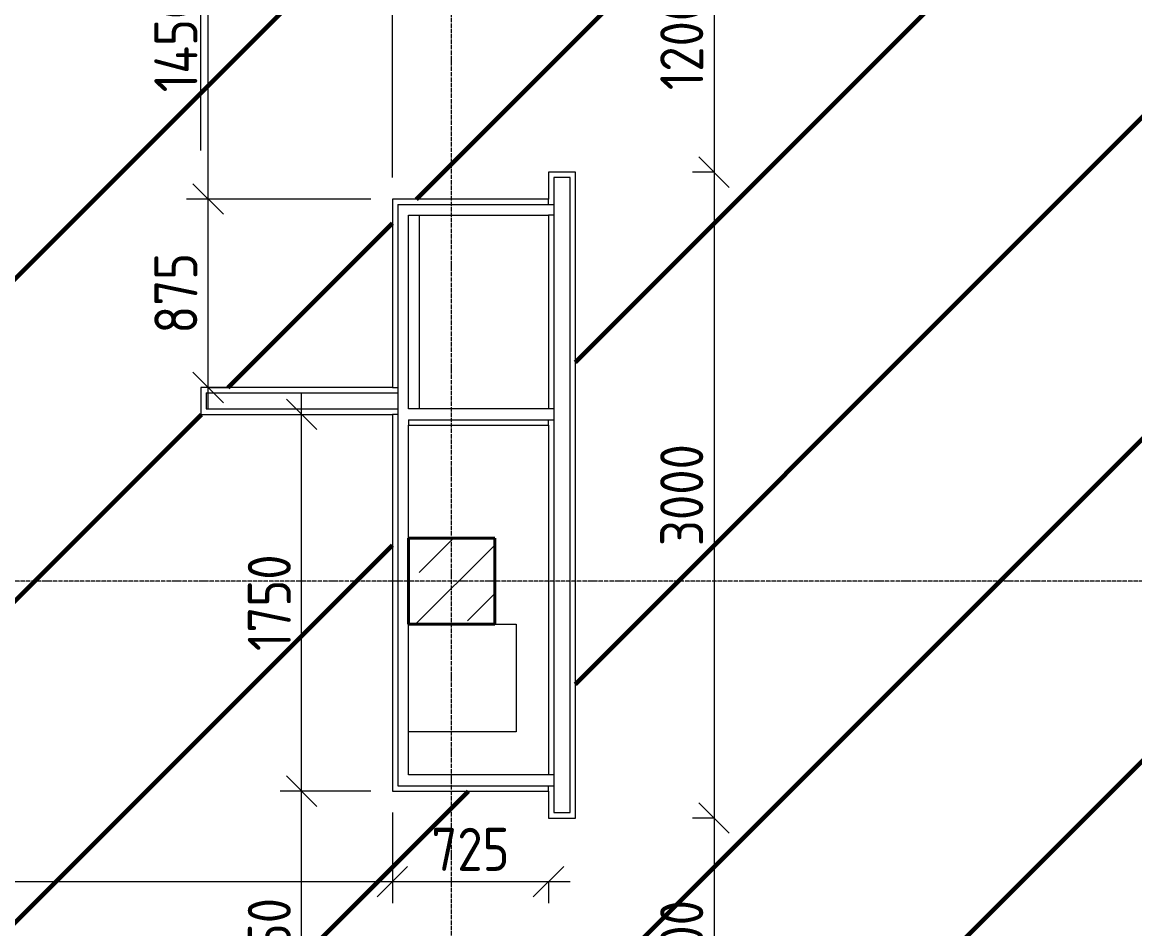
# Model space of a CAD drawing. Header units: millimetres. Extents: x -56773 to 323062, y -262288 to 76460.
# Drawn here: x -15586 to -10417, y -153207 to -148996 of the extents above; entities that cross this region are included whole.
import ezdxf

# ---------------------------------------------------------------- set-up
doc = ezdxf.new("R2010")
doc.units = ezdxf.units.MM
doc.linetypes.add('ADSK_Линия сетки', pattern=[25, 20, -2.5, 0, -2.5])
for name, color, linetype, lineweight in [('1.1)Стяжка керамзит  2 этаж', 5, 'Continuous', 60), ('Несущие колонны', 7, 'Continuous', 18), ('Оси', 7, 'Continuous', 9), ('Перекрытие', 7, 'Continuous', 18), ('Размеры', 7, 'Continuous', 9), ('Стены внутренние', 7, 'Continuous', 18), ('Стены штриховка', 7, 'Continuous', 9)]:
    doc.layers.add(name, color=color, linetype=linetype, lineweight=lineweight)
doc.styles.add('GOST Common_3', font='', dxfattribs={"width": 0.9, "height": 200})
doc.styles.get('GOST Common_3').set_extended_font_data('GOST Common')
doc.dimstyles.new('ADSK_Основной_2_0_1', dxfattribs={"dimscale": 304.8, "dimtxt": 201.142999, "dimasz": 0.463911, "dimexe": 0.328084, "dimexo": 0.328084, "dimgap": 0.164042, "dimtad": 1, "dimdec": 3, "dimrnd": 0.001, "dimdsep": 46, "dimtxsty": 'GOST Common_3', "dimblk1": 'OBLIQUE', "dimblk2": 'OBLIQUE', "dimsah": 1, "dimcen": 0.09, "dimdle": 0.328084, "dimazin": 2, "dimtfac": 1, "dimtdec": 4, "dimtix": 1, "dimtmove": 1, "dimatfit": 3, "dimfxl": 1, "dimtvp": 1, "dimtolj": 1, "dimtzin": 0, "dimlwd": 20, "dimlwe": 20, "dimarcsym": 2})
doc.dimstyles.new('ADSK_Основной_2_0_2', dxfattribs={"dimscale": 304.8, "dimtxt": 201.142999, "dimasz": 0.463911, "dimexe": 0.328084, "dimexo": 0.328084, "dimgap": 0.164042, "dimtad": 1, "dimdec": 3, "dimrnd": 0.001, "dimdsep": 46, "dimtxsty": 'GOST Common_3', "dimblk1": 'OBLIQUE', "dimblk2": 'OBLIQUE', "dimsah": 1, "dimcen": 0.09, "dimdle": 0.328084, "dimazin": 2, "dimtfac": 1, "dimtdec": 4, "dimtix": 1, "dimtmove": 0, "dimatfit": 3, "dimfxl": 1, "dimtvp": 1, "dimtolj": 1, "dimtzin": 0, "dimlwd": 20, "dimlwe": 20, "dimarcsym": 2})

# ---------------------------------------------------------------- blocks, each defined once
blk = doc.blocks.new('ADSK_КолоннаЖБ_Прямоугольная - 400x400 мм-1807142-Кладочный план 3-го этажа')
at = {"layer": 'Несущие колонны', "lineweight": 40}
for p, q in [((-200, 200), (200, 200)), ((-200, -200), (-200, 200)), ((200, 200), (200, -200)), ((200, -200), (-200, -200))]:
    blk.add_line(p, q, dxfattribs=at)
blk = doc.blocks.new('_Oblique')
at = {"color": 0, "linetype": 'ByBlock', "lineweight": -2}
blk.add_line((-0.5, -0.5), (0.5, 0.5), dxfattribs=at)
blk = doc.blocks.new('*D5338')
at = {"layer": 'Defpoints', "color": 0, "transparency": 16777216}
for p in [(-12271.5, -148492.8), (-12371.5, -149692.8), (-12271.5, -149692.8)]:
    blk.add_point(p, dxfattribs=at)
at = {"layer": 'Размеры', "color": 0, "lineweight": 20, "transparency": 16777216}
for p, q in [((-12371.5, -148392.8), (-12371.5, -149792.8)), ((-12371.5, -148492.8), (-12471.5, -148492.8)), ((-12371.5, -149692.8), (-12471.5, -149692.8))]:
    blk.add_line(p, q, dxfattribs=at)
at = {"layer": 'Размеры', "color": 0, "lineweight": 20, "transparency": 16777216, "xscale": 141.4, "yscale": 141.4, "zscale": 141.4}
for p, rotation in [((-12371.5, -148492.8), 90), ((-12371.5, -149692.8), 270)]:
    blk.add_blockref('_Oblique', p, dxfattribs=dict(at, rotation=rotation))
at = {"layer": 'Размеры', "color": 0, "lineweight": 9, "transparency": 16777216, "insert": (-12521.5, -149092.8), "char_height": 200, "width": 560.473, "attachment_point": 5, "rotation": 90, "style": 'GOST Common_3'}
blk.add_mtext('\\A1;1200', dxfattribs=at)
blk = doc.blocks.new('*D5339')
at = {"layer": 'Defpoints', "color": 0, "transparency": 16777216}
for p in [(-12271.5, -149692.8), (-12371.5, -152692.8), (-12271.5, -152692.8)]:
    blk.add_point(p, dxfattribs=at)
at = {"layer": 'Размеры', "color": 0, "lineweight": 20, "transparency": 16777216}
for p, q in [((-12371.5, -149592.8), (-12371.5, -152792.8)), ((-12371.5, -149692.8), (-12471.5, -149692.8)), ((-12371.5, -152692.8), (-12471.5, -152692.8))]:
    blk.add_line(p, q, dxfattribs=at)
at = {"layer": 'Размеры', "color": 0, "lineweight": 20, "transparency": 16777216, "xscale": 141.4, "yscale": 141.4, "zscale": 141.4}
for p, rotation in [((-12371.5, -149692.8), 90), ((-12371.5, -152692.8), 270)]:
    blk.add_blockref('_Oblique', p, dxfattribs=dict(at, rotation=rotation))
at = {"layer": 'Размеры', "color": 0, "lineweight": 9, "transparency": 16777216, "insert": (-12521.5, -151192.8), "char_height": 200, "width": 605.475, "attachment_point": 5, "rotation": 90, "style": 'GOST Common_3'}
blk.add_mtext('\\A1;3000', dxfattribs=at)
blk = doc.blocks.new('*D5340')
at = {"layer": 'Defpoints', "color": 0, "transparency": 16777216}
for p in [(-12271.5, -152692.8), (-12371.5, -153892.8), (-12271.5, -153892.8)]:
    blk.add_point(p, dxfattribs=at)
at = {"layer": 'Размеры', "color": 0, "lineweight": 20, "transparency": 16777216}
for p, q in [((-12371.5, -152592.8), (-12371.5, -153992.8)), ((-12371.5, -152692.8), (-12471.5, -152692.8)), ((-12371.5, -153892.8), (-12471.5, -153892.8))]:
    blk.add_line(p, q, dxfattribs=at)
at = {"layer": 'Размеры', "color": 0, "lineweight": 20, "transparency": 16777216, "xscale": 141.4, "yscale": 141.4, "zscale": 141.4}
for p, rotation in [((-12371.5, -152692.8), 90), ((-12371.5, -153892.8), 270)]:
    blk.add_blockref('_Oblique', p, dxfattribs=dict(at, rotation=rotation))
at = {"layer": 'Размеры', "color": 0, "lineweight": 9, "transparency": 16777216, "insert": (-12521.5, -153292.8), "char_height": 200, "width": 560.473, "attachment_point": 5, "rotation": 90, "style": 'GOST Common_3'}
blk.add_mtext('\\A1;1200', dxfattribs=at)
blk = doc.blocks.new('*D5609')
at = {"layer": 'Defpoints', "color": 0, "transparency": 16777216}
for p in [(-14721.8, -149817.8), (-13865.6, -149817.8), (-14821.8, -150692.8)]:
    blk.add_point(p, dxfattribs=at)
at = {"layer": 'Размеры', "color": 0, "lineweight": 20, "transparency": 16777216}
for p, q in [((-14721.8, -150792.8), (-14721.8, -149717.8)), ((-13965.6, -149817.8), (-14821.8, -149817.8)), ((-14721.8, -150692.8), (-14621.8, -150692.8))]:
    blk.add_line(p, q, dxfattribs=at)
at = {"layer": 'Размеры', "color": 0, "lineweight": 20, "transparency": 16777216, "xscale": 141.4, "yscale": 141.4, "zscale": 141.4}
for p, rotation in [((-14721.8, -149817.8), 90), ((-14721.8, -150692.8), 270)]:
    blk.add_blockref('_Oblique', p, dxfattribs=dict(at, rotation=rotation))
at = {"layer": 'Размеры', "color": 0, "lineweight": 9, "transparency": 16777216, "insert": (-14871.8, -150255.3), "char_height": 200, "width": 454.106, "attachment_point": 5, "rotation": 90, "style": 'GOST Common_3'}
blk.add_mtext('\\A1;875', dxfattribs=at)
blk = doc.blocks.new('*D5610')
at = {"layer": 'Defpoints', "color": 0, "transparency": 16777216}
for p in [(-14721.8, -148367.8), (-13865.6, -148367.8), (-13865.6, -149817.8)]:
    blk.add_point(p, dxfattribs=at)
at = {"layer": 'Размеры', "color": 0, "lineweight": 20, "transparency": 16777216}
for p, q in [((-14721.8, -149917.8), (-14721.8, -148267.8)), ((-13965.6, -148367.8), (-14821.8, -148367.8)), ((-13965.6, -149817.8), (-14821.8, -149817.8))]:
    blk.add_line(p, q, dxfattribs=at)
at = {"layer": 'Размеры', "color": 0, "lineweight": 20, "transparency": 16777216, "xscale": 141.4, "yscale": 141.4, "zscale": 141.4}
for p, rotation in [((-14721.8, -148367.8), 90), ((-14721.8, -149817.8), 270)]:
    blk.add_blockref('_Oblique', p, dxfattribs=dict(at, rotation=rotation))
at = {"layer": 'Размеры', "color": 0, "lineweight": 9, "transparency": 16777216, "insert": (-14871.8, -149092.8), "char_height": 200, "width": 580.928, "attachment_point": 5, "rotation": 90, "style": 'GOST Common_3'}
blk.add_mtext('\\A1;1450', dxfattribs=at)
blk = doc.blocks.new('*D5613')
at = {"layer": 'Defpoints', "color": 0, "transparency": 16777216}
for p in [(-14287.7, -152567.8), (-13865.6, -152567.8), (-13865.6, -154017.8)]:
    blk.add_point(p, dxfattribs=at)
at = {"layer": 'Размеры', "color": 0, "lineweight": 20, "transparency": 16777216}
for p, q in [((-14287.7, -154117.8), (-14287.7, -152467.8)), ((-13965.6, -152567.8), (-14387.7, -152567.8)), ((-13965.6, -154017.8), (-14387.7, -154017.8))]:
    blk.add_line(p, q, dxfattribs=at)
at = {"layer": 'Размеры', "color": 0, "lineweight": 20, "transparency": 16777216, "xscale": 141.4, "yscale": 141.4, "zscale": 141.4}
for p, rotation in [((-14287.7, -152567.8), 90), ((-14287.7, -154017.8), 270)]:
    blk.add_blockref('_Oblique', p, dxfattribs=dict(at, rotation=rotation))
at = {"layer": 'Размеры', "color": 0, "lineweight": 9, "transparency": 16777216, "insert": (-14437.7, -153292.8), "char_height": 200, "width": 580.928, "attachment_point": 5, "rotation": 90, "style": 'GOST Common_3'}
blk.add_mtext('\\A1;1450', dxfattribs=at)
blk = doc.blocks.new('*D5614')
at = {"layer": 'Defpoints', "color": 0, "transparency": 16777216}
for p in [(-14387.6, -150817.8), (-14287.7, -150817.8), (-13865.6, -152567.8)]:
    blk.add_point(p, dxfattribs=at)
at = {"layer": 'Размеры', "color": 0, "lineweight": 20, "transparency": 16777216}
for p, q in [((-14287.7, -152667.8), (-14287.7, -150717.8)), ((-14287.6, -150817.8), (-14187.7, -150817.8)), ((-13965.6, -152567.8), (-14387.7, -152567.8))]:
    blk.add_line(p, q, dxfattribs=at)
at = {"layer": 'Размеры', "color": 0, "lineweight": 20, "transparency": 16777216, "xscale": 141.4, "yscale": 141.4, "zscale": 141.4}
for p, rotation in [((-14287.7, -150817.8), 90), ((-14287.7, -152567.8), 270)]:
    blk.add_blockref('_Oblique', p, dxfattribs=dict(at, rotation=rotation))
at = {"layer": 'Размеры', "color": 0, "lineweight": 9, "transparency": 16777216, "insert": (-14437.7, -151692.8), "char_height": 200, "width": 560.473, "attachment_point": 5, "rotation": 90, "style": 'GOST Common_3'}
blk.add_mtext('\\A1;1750', dxfattribs=at)
blk = doc.blocks.new('*D5619')
at = {"layer": 'Defpoints', "color": 0, "transparency": 16777216}
for p in [(-14755.6, -148725.8), (-15755.6, -149692.8), (-14755.6, -149692.8)]:
    blk.add_point(p, dxfattribs=at)
at = {"layer": 'Размеры', "color": 0, "lineweight": 20, "transparency": 16777216}
for p, q in [((-15755.6, -149592.8), (-15755.6, -148625.8)), ((-14755.6, -149592.8), (-14755.6, -148625.8)), ((-15855.6, -148725.8), (-14655.6, -148725.8))]:
    blk.add_line(p, q, dxfattribs=at)
at = {"layer": 'Размеры', "color": 0, "lineweight": 20, "transparency": 16777216, "xscale": 141.4, "yscale": 141.4, "zscale": 141.4, "rotation": 180}
blk.add_blockref('_Oblique', (-15755.6, -148725.8), dxfattribs=at)
at = {"layer": 'Размеры', "color": 0, "lineweight": 20, "transparency": 16777216, "xscale": 141.4, "yscale": 141.4, "zscale": 141.4}
blk.add_blockref('_Oblique', (-14755.6, -148725.8), dxfattribs=at)
at = {"layer": 'Размеры', "color": 0, "lineweight": 9, "transparency": 16777216, "insert": (-15255.6, -148575.8), "char_height": 200, "width": 560.473, "attachment_point": 5, "style": 'GOST Common_3'}
blk.add_mtext('\\A1;1000', dxfattribs=at)
blk = doc.blocks.new('*D5620')
at = {"layer": 'Defpoints', "color": 0, "transparency": 16777216}
for p in [(-13865.6, -148725.8), (-14755.6, -149692.8), (-13865.6, -149817.8)]:
    blk.add_point(p, dxfattribs=at)
at = {"layer": 'Размеры', "color": 0, "lineweight": 20, "transparency": 16777216}
for p, q in [((-14755.6, -149592.8), (-14755.6, -148625.8)), ((-13865.6, -149717.8), (-13865.6, -148625.8)), ((-14855.6, -148725.8), (-13765.6, -148725.8))]:
    blk.add_line(p, q, dxfattribs=at)
at = {"layer": 'Размеры', "color": 0, "lineweight": 20, "transparency": 16777216, "xscale": 141.4, "yscale": 141.4, "zscale": 141.4, "rotation": 180}
blk.add_blockref('_Oblique', (-14755.6, -148725.8), dxfattribs=at)
at = {"layer": 'Размеры', "color": 0, "lineweight": 20, "transparency": 16777216, "xscale": 141.4, "yscale": 141.4, "zscale": 141.4}
blk.add_blockref('_Oblique', (-13865.6, -148725.8), dxfattribs=at)
at = {"layer": 'Размеры', "color": 0, "lineweight": 9, "transparency": 16777216, "insert": (-14310.6, -148575.8), "char_height": 200, "width": 454.106, "attachment_point": 5, "style": 'GOST Common_3'}
blk.add_mtext('\\A1;890', dxfattribs=at)
blk = doc.blocks.new('*D5621')
at = {"layer": 'Defpoints', "color": 0, "transparency": 16777216}
for p in [(-13140.6, -148625.8), (-13140.6, -148725.8), (-13865.6, -149817.8)]:
    blk.add_point(p, dxfattribs=at)
at = {"layer": 'Размеры', "color": 0, "lineweight": 20, "transparency": 16777216}
for p, q in [((-13865.6, -149717.8), (-13865.6, -148625.8)), ((-13965.6, -148725.8), (-13040.6, -148725.8)), ((-13140.6, -148725.8), (-13140.6, -148825.8))]:
    blk.add_line(p, q, dxfattribs=at)
at = {"layer": 'Размеры', "color": 0, "lineweight": 20, "transparency": 16777216, "xscale": 141.4, "yscale": 141.4, "zscale": 141.4, "rotation": 180}
blk.add_blockref('_Oblique', (-13865.6, -148725.8), dxfattribs=at)
at = {"layer": 'Размеры', "color": 0, "lineweight": 20, "transparency": 16777216, "xscale": 141.4, "yscale": 141.4, "zscale": 141.4}
blk.add_blockref('_Oblique', (-13140.6, -148725.8), dxfattribs=at)
at = {"layer": 'Размеры', "color": 0, "lineweight": 9, "transparency": 16777216, "insert": (-13503.1, -148575.8), "char_height": 200, "width": 454.106, "attachment_point": 5, "style": 'GOST Common_3'}
blk.add_mtext('\\A1;725', dxfattribs=at)
blk = doc.blocks.new('*D5623')
at = {"layer": 'Defpoints', "color": 0, "transparency": 16777216}
for p in [(-19390.6, -151792.8), (-13865.6, -152567.8), (-13865.6, -152988.2)]:
    blk.add_point(p, dxfattribs=at)
at = {"layer": 'Размеры', "color": 0, "lineweight": 20, "transparency": 16777216}
for p, q in [((-19390.6, -151892.8), (-19390.6, -153088.2)), ((-13865.6, -152667.8), (-13865.6, -153088.2)), ((-19490.6, -152988.2), (-13765.6, -152988.2))]:
    blk.add_line(p, q, dxfattribs=at)
at = {"layer": 'Размеры', "color": 0, "lineweight": 20, "transparency": 16777216, "xscale": 141.4, "yscale": 141.4, "zscale": 141.4, "rotation": 180}
blk.add_blockref('_Oblique', (-19390.6, -152988.2), dxfattribs=at)
at = {"layer": 'Размеры', "color": 0, "lineweight": 20, "transparency": 16777216, "xscale": 141.4, "yscale": 141.4, "zscale": 141.4}
blk.add_blockref('_Oblique', (-13865.6, -152988.2), dxfattribs=at)
at = {"layer": 'Размеры', "color": 0, "lineweight": 9, "transparency": 16777216, "insert": (-16628.1, -152838.2), "char_height": 200, "width": 605.475, "attachment_point": 5, "style": 'GOST Common_3'}
blk.add_mtext('\\A1;5525', dxfattribs=at)
blk = doc.blocks.new('*D5624')
at = {"layer": 'Defpoints', "color": 0, "transparency": 16777216}
for p in [(-13865.6, -152567.8), (-13140.6, -152888.3), (-13140.6, -152988.2)]:
    blk.add_point(p, dxfattribs=at)
at = {"layer": 'Размеры', "color": 0, "lineweight": 20, "transparency": 16777216}
for p, q in [((-13865.6, -152667.8), (-13865.6, -153088.2)), ((-13965.6, -152988.2), (-13040.6, -152988.2)), ((-13140.6, -152988.3), (-13140.6, -153088.2))]:
    blk.add_line(p, q, dxfattribs=at)
at = {"layer": 'Размеры', "color": 0, "lineweight": 20, "transparency": 16777216, "xscale": 141.4, "yscale": 141.4, "zscale": 141.4, "rotation": 180}
blk.add_blockref('_Oblique', (-13865.6, -152988.2), dxfattribs=at)
at = {"layer": 'Размеры', "color": 0, "lineweight": 20, "transparency": 16777216, "xscale": 141.4, "yscale": 141.4, "zscale": 141.4}
blk.add_blockref('_Oblique', (-13140.6, -152988.2), dxfattribs=at)
at = {"layer": 'Размеры', "color": 0, "lineweight": 9, "transparency": 16777216, "insert": (-13503.1, -152838.2), "char_height": 200, "width": 454.106, "attachment_point": 5, "style": 'GOST Common_3'}
blk.add_mtext('\\A1;725', dxfattribs=at)

msp = doc.modelspace()

# ---------------------------------------------------------------- hatches: boundary and pattern name
at = {"layer": '1.1)Стяжка керамзит  2 этаж', "transparency": 33554687}
h = msp.add_hatch(dxfattribs=at)
h.set_pattern_fill('ANSI31', color=5, scale=333)
h.paths.add_polyline_path([(-11060.9949, -147720.3127), (-13015.6385, -147720.3127), (-13015.6385, -148492.7816), (-13140.6385, -148492.7816), (-13140.6385, -148367.7816), (-13865.6385, -148367.7816), (-13865.6385, -147720.3127), (-19540.6385, -147720.3127), (-19540.6385, -148592.7816), (-19540.6385, -150192.7816), (-19540.6385, -150717.7816), (-15755.6385, -150717.7816), (-15755.6385, -150792.7816), (-19540.6385, -150792.7816), (-19540.6385, -150817.7816), (-19540.6385, -151392.7816), (-19390.6385, -151392.7816), (-19390.6385, -151792.7816), (-19540.6385, -151792.7816), (-19540.6385, -152392.7816), (-19540.6385, -153992.7816), (-19540.6385, -154217.7816), (-15690.6385, -154217.7816), (-15690.6385, -154342.7816), (-19540.6385, -154342.7816), (-19540.6385, -157392.7816), (-19390.6385, -157392.7816), (-19390.6385, -157542.7816), (-18790.6385, -157542.7816), (-17190.6385, -157542.7816), (-15990.6385, -157542.7816), (-14390.6385, -157542.7816), (-13865.6385, -157542.7816), (-13865.6385, -156292.7816), (-13140.6385, -156292.7816), (-13140.6385, -156167.7816), (-13015.6385, -156167.7816), (-13015.6385, -157542.7816), (-12190.6385, -157542.7816), (-11060.9949, -157542.7816)])
h.paths.add_polyline_path([(-13865.6385, -152567.7816), (-13865.6385, -150817.7816), (-14755.6385, -150817.7816), (-14755.6385, -150692.7816), (-13865.6385, -150692.7816), (-13865.6385, -149817.7816), (-13140.6385, -149817.7816), (-13140.6385, -149692.7816), (-13015.6385, -149692.7816), (-13015.6385, -152692.7816), (-13140.6385, -152692.7816), (-13140.6385, -152567.7816)], flags=16)
h.paths.add_polyline_path([(-14730.6385, -150717.7816), (-13840.6385, -150717.7816), (-13840.6385, -150692.7816), (-13865.6385, -150692.7816)], flags=0)
h.paths.add_polyline_path([(-13115.6385, -152667.7816), (-13115.6385, -152542.7816), (-13140.6385, -152542.7816), (-13140.6385, -152567.7816)], flags=0)
h.paths.add_polyline_path([(-13790.6385, -152492.7816), (-13790.6385, -150867.7816), (-13790.6385, -150842.7816), (-13140.6385, -150842.7816), (-13140.6385, -152492.7816)], flags=0)
h.paths.add_polyline_path([(-13390.6385, -151792.7816), (-13790.6385, -151792.7816), (-13790.6385, -151392.7816), (-13390.6385, -151392.7816)], flags=0)
h.paths.add_polyline_path([(-14690.6385, -154217.7816), (-13865.6385, -154217.7816), (-13865.6385, -154017.7816), (-13140.6385, -154017.7816), (-13140.6385, -153892.7816), (-13015.6385, -153892.7816), (-13015.6385, -154967.7816), (-13140.6385, -154967.7816), (-13140.6385, -154842.7816), (-13865.6385, -154842.7816), (-13865.6385, -154342.7816), (-14690.6385, -154342.7816)], flags=16)
h.paths.add_polyline_path([(-14665.6385, -154242.7816), (-13840.6385, -154242.7816), (-13840.6385, -154217.7816), (-13865.6385, -154217.7816)], flags=0)
h.paths.add_polyline_path([(-14730.6385, -150792.7816), (-13840.6385, -150792.7816), (-13840.6385, -150817.7816), (-13865.6385, -150817.7816)], flags=0)
h.paths.add_polyline_path([(-13115.6385, -154942.7816), (-13115.6385, -154817.7816), (-13140.6385, -154817.7816), (-13140.6385, -154842.7816)], flags=0)
h.paths.add_polyline_path([(-13790.6385, -154092.7816), (-13140.6385, -154092.7816), (-13140.6385, -154767.7816), (-13790.6385, -154767.7816)], flags=0)
h.paths.add_polyline_path([(-13790.6385, -150792.7816), (-13790.6385, -149892.7816), (-13140.6385, -149892.7816), (-13140.6385, -150792.7816)], flags=0)
h = msp.add_hatch(dxfattribs=at)
h.set_pattern_fill('ANSI31', color=5, scale=333)
h.paths.add_polyline_path([(-2581.3513, -147767.7816), (-5115.6385, -147767.7816), (-6215.6385, -147758.999), (-6215.6385, -147767.7816), (-6915.6385, -147767.7816), (-8015.6385, -147755.1854), (-8015.6385, -147767.7816), (-9390.6385, -147767.7816), (-9390.6385, -148367.7816), (-9515.6385, -148367.7816), (-9515.6385, -147767.7816), (-9765.6385, -147767.7816), (-11060.9949, -147720.3127), (-11060.9949, -157542.7816), (-10540.6385, -157542.7816), (-9390.6385, -157542.7816), (-9390.6385, -157392.7816), (-8990.6385, -157392.7816), (-8990.6385, -157542.7816), (-6640.6385, -157542.7816), (-6640.6385, -153892.7816), (-6515.6385, -153892.7816), (-6515.6385, -157542.7816), (-3390.6385, -157542.7816), (-3390.6385, -157392.7816), (-3390.6385, -151867.7816), (-6515.6385, -151867.7816), (-6515.6385, -152692.7816), (-6640.6385, -152692.7816), (-6640.6385, -151867.7816), (-9515.6385, -151867.7816), (-9515.6385, -150417.7816), (-9390.6385, -150417.7816), (-9390.6385, -151017.7816), (-8940.6385, -151017.7816), (-7140.6385, -151017.7816), (-2581.3513, -151017.7816)])
at = {"layer": 'Несущие колонны', "lineweight": 9}
h = msp.add_hatch(dxfattribs=at)
h.set_pattern_fill('FP_1', color=256, style=0, pattern_type=2)
h.set_pattern_definition([(45, (9.36, -150597.75), (-224.5064, 224.5064), []), (45, (233.87, -150597.75), (-224.5064, 224.5064), [396.875, -79.375, 3.353, -76.022])])
h.paths.add_polyline_path([(-13790.6385, -151792.7816), (-13390.6385, -151792.7816), (-13390.6385, -151392.7816), (-13790.6385, -151392.7816), (-13790.6385, -151775.6879)])

# ---------------------------------------------------------------- linework, layer by layer
for p, q in [((-13390.6385, -151392.7816), (-13790.6385, -151392.7816)), ((-13790.6385, -151392.7816), (-13790.6385, -151792.7816)), ((-13390.6385, -151792.7816), (-13390.6385, -151392.7816)), ((-13790.6385, -151792.7816), (-13390.6385, -151792.7816))]:
    msp.add_line(p, q, dxfattribs=at)
at = {"layer": 'Оси', "linetype": 'ADSK_Линия сетки', "lineweight": 5}
for p, q in [((-13590.6385, -161571.6329), (-13590.6385, -126096.8365)), ((62587.9153, -151592.7816), (-25230.7352, -151592.7816))]:
    msp.add_line(p, q, dxfattribs=at)
at = {"layer": 'Перекрытие'}
for p, q in [((-13740.6385, -150792.7816), (-13740.6385, -149892.7816)), ((-13390.6385, -151792.7816), (-13290.6385, -151792.7816)), ((-13290.6385, -151792.7816), (-13290.6385, -152292.7816)), ((-13290.6385, -152292.7816), (-13790.6385, -152292.7816))]:
    msp.add_line(p, q, dxfattribs=at)
at = {"layer": 'Стены внутренние', "lineweight": 5}
for p, q in [((-13140.6385, -149692.7816), (-13140.6385, -149817.7816)), ((-13015.6385, -149692.7816), (-13140.6385, -149692.7816)), ((-13015.6385, -152692.7816), (-13015.6385, -149692.7816)), ((-13865.6385, -149817.7816), (-13865.6385, -150692.7816)), ((-13140.6385, -149817.7816), (-13865.6385, -149817.7816)), ((-13790.6385, -150792.7816), (-13790.6385, -149892.7816)), ((-13790.6385, -149892.7816), (-13140.6385, -149892.7816)), ((-13140.6385, -149892.7816), (-13140.6385, -150792.7816)), ((-13865.6385, -150692.7816), (-14755.6385, -150692.7816)), ((-14755.6385, -150692.7816), (-14755.6385, -150817.7816)), ((-14755.6385, -150817.7816), (-13865.6385, -150817.7816)), ((-13865.6385, -150817.7816), (-13865.6385, -152567.7816)), ((-13140.6385, -150792.7816), (-13790.6385, -150792.7816)), ((-13790.6385, -152492.7816), (-13790.6385, -150867.7816)), ((-13790.6385, -150867.7816), (-13140.6385, -150867.7816)), ((-13140.6385, -150867.7816), (-13140.6385, -152492.7816)), ((-13140.6385, -152492.7816), (-13790.6385, -152492.7816)), ((-13865.6385, -152567.7816), (-13140.6385, -152567.7816)), ((-13140.6385, -152567.7816), (-13140.6385, -152692.7816)), ((-13140.6385, -152692.7816), (-13015.6385, -152692.7816))]:
    msp.add_line(p, q, dxfattribs=at)
at = {"layer": 'Стены штриховка', "lineweight": 9}
for p, q in [((-13115.6385, -149717.7816), (-13115.6385, -152667.7816)), ((-13040.6385, -149717.7816), (-13115.6385, -149717.7816)), ((-13040.6385, -152667.7816), (-13040.6385, -149717.7816)), ((-13140.6385, -149842.7816), (-13140.6385, -149817.7816)), ((-13840.6385, -149842.7816), (-13840.6385, -152542.7816)), ((-13840.6385, -149842.7816), (-13115.6385, -149842.7816)), ((-13115.6385, -149892.7816), (-13140.6385, -149892.7816)), ((-13865.6385, -150692.7816), (-13840.6385, -150692.7816)), ((-14730.6385, -150717.7816), (-14730.6385, -150792.7816)), ((-14730.6385, -150717.7816), (-13840.6385, -150717.7816)), ((-14730.6385, -150792.7816), (-13840.6385, -150792.7816)), ((-13840.6385, -150817.7816), (-13865.6385, -150817.7816)), ((-13115.6385, -150792.7816), (-13140.6385, -150792.7816)), ((-13790.6385, -150842.7816), (-13115.6385, -150842.7816)), ((-13790.6385, -150842.7816), (-13790.6385, -150867.7816)), ((-13140.6385, -150867.7816), (-13140.6385, -150842.7816)), ((-13115.6385, -152492.7816), (-13140.6385, -152492.7816)), ((-13840.6385, -152542.7816), (-13115.6385, -152542.7816)), ((-13140.6385, -152567.7816), (-13140.6385, -152542.7816)), ((-13115.6385, -152667.7816), (-13040.6385, -152667.7816))]:
    msp.add_line(p, q, dxfattribs=at)

# ---------------------------------------------------------------- block references
at = {"layer": 'Несущие колонны', "lineweight": 40, "rotation": 89.9999999999999}
msp.add_blockref('ADSK_КолоннаЖБ_Прямоугольная - 400x400 мм-1807142-Кладочный план 3-го этажа', (-13590.6385, -151592.7816), dxfattribs=at)

# ---------------------------------------------------------------- dimensions: what is measured, and where the dimension line sits
at = {"layer": 'Размеры', "lineweight": 9}
for base, p1, p2, dimstyle, override, picture, middle in [((-14721.7773, -148367.7816), (-13865.6385, -149817.7816), (-13865.6385, -148367.7816), 'ADSK_Основной_2_0_2', {"dimpost": '<>', "dimfxl": 1450}, '*D5610', (-14871.7773, -149092.7816)), ((-12371.4865, -149692.7816), (-12271.5016, -148492.7816), (-12271.5016, -149692.7816), 'ADSK_Основной_2_0_1', {"dimpost": '<>', "dimfxl": 1200}, '*D5338', (-12521.4865, -149092.7816)), ((-12371.4865, -152692.7816), (-12271.5016, -149692.7816), (-12271.5016, -152692.7816), 'ADSK_Основной_2_0_1', {"dimpost": '<>', "dimfxl": 3000}, '*D5339', (-12521.4865, -151192.7816)), ((-14721.7773, -149817.7816), (-14821.7622, -150692.7816), (-13865.6385, -149817.7816), 'ADSK_Основной_2_0_2', {"dimpost": '<>', "dimfxl": 1296.070059}, '*D5609', (-14871.7773, -150255.2816)), ((-14287.665, -150817.7816), (-13865.6385, -152567.7816), (-14387.6499, -150817.7816), 'ADSK_Основной_2_0_2', {"dimpost": '<>', "dimfxl": 1826.197126}, '*D5614', (-14437.665, -151692.7816)), ((-14287.665, -152567.7816), (-13865.6385, -154017.7816), (-13865.6385, -152567.7816), 'ADSK_Основной_2_0_2', {"dimpost": '<>', "dimfxl": 1450}, '*D5613', (-14437.665, -153292.7816)), ((-12371.4865, -153892.7816), (-12271.5016, -152692.7816), (-12271.5016, -153892.7816), 'ADSK_Основной_2_0_1', {"dimpost": '<>', "dimfxl": 1200}, '*D5340', (-12521.4865, -153292.7816))]:
    dim = msp.add_linear_dim(base=base, p1=p1, p2=p2, angle=90, dimstyle=dimstyle, override=override, dxfattribs=at)
    dim.commit()
    dim.dimension.update_dxf_attribs({"geometry": picture, "text_midpoint": middle})
for base, p1, p2, override, picture, middle in [((-14755.6385, -148725.8062), (-15755.6385, -149692.7816), (-14755.6385, -149692.7816), {"dimpost": '<>', "dimfxl": 1000}, '*D5619', (-15255.6385, -148575.8062)), ((-13865.6385, -148725.8062), (-14755.6385, -149692.7816), (-13865.6385, -149817.7816), {"dimpost": '<>', "dimfxl": 898.735222}, '*D5620', (-14310.6385, -148575.8062)), ((-13140.6385, -148725.8062), (-13865.6385, -149817.7816), (-13140.6385, -148625.8213), {"dimpost": '<>', "dimfxl": 1395.132401}, '*D5621', (-13503.1385, -148575.8062)), ((-13865.6385, -152988.2411), (-19390.6385, -151792.7816), (-13865.6385, -152567.7816), {"dimpost": '<>', "dimfxl": 5579.090428}, '*D5623', (-16628.1385, -152838.2411)), ((-13140.6385, -152988.2411), (-13865.6385, -152567.7816), (-13140.6385, -152888.2562), {"dimpost": '<>', "dimfxl": 792.672025}, '*D5624', (-13503.1385, -152838.2411))]:
    dim = msp.add_linear_dim(base=base, p1=p1, p2=p2, dimstyle='ADSK_Основной_2_0_2', override=override, dxfattribs=at)
    dim.commit()
    dim.dimension.update_dxf_attribs({"geometry": picture, "text_midpoint": middle})

doc.saveas('drawing.dxf')
